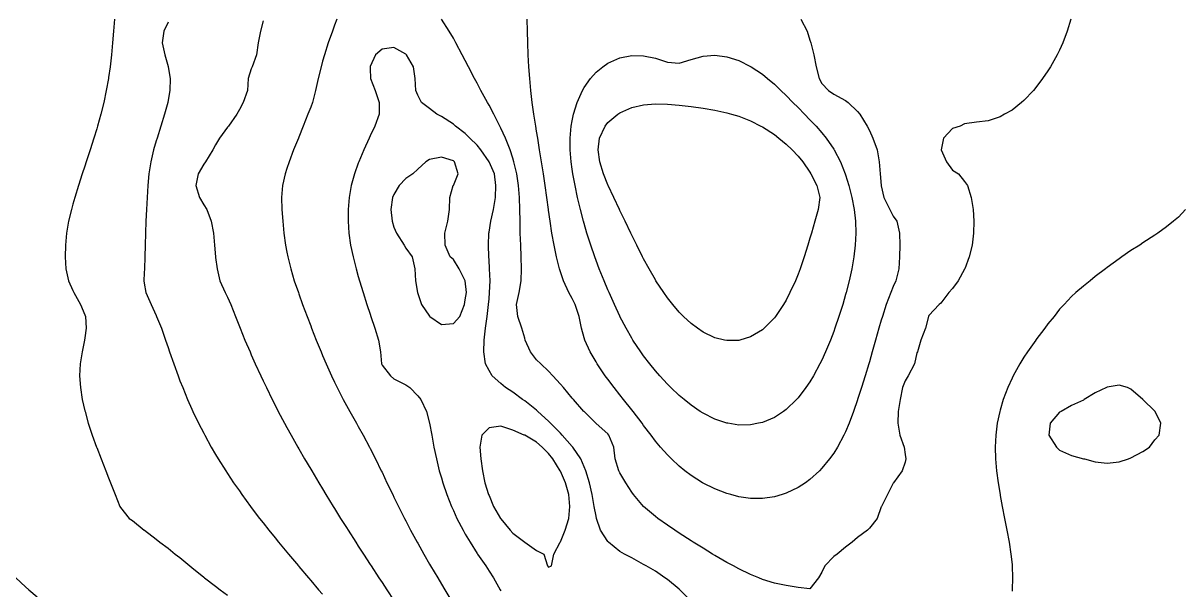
# Model space of a CAD drawing. Extents: x 771911 to 772814, y 1416488 to 1417835.
# Drawn here: x 772406.2 to 772503.5, y 1417466.2 to 1417513.9 of the extents above; entities that cross this region are included whole.
import ezdxf

# ---------------------------------------------------------------- set-up
doc = ezdxf.new("R2010")
doc.units = 0
doc.header["$MEASUREMENT"] = 0
for name, color, linetype in [('740.5', 1, 'CONTINUOUS'), ('741', 1, 'CONTINUOUS'), ('741.5', 1, 'CONTINUOUS'), ('742', 1, 'CONTINUOUS'), ('742.5', 1, 'CONTINUOUS'), ('743', 1, 'CONTINUOUS'), ('743.5', 1, 'CONTINUOUS')]:
    doc.layers.add(name, color=color, linetype=linetype)

msp = doc.modelspace()

# ---------------------------------------------------------------- linework, layer by layer
at = {"layer": '740.5', "color": 0, "linetype": 'Continuous'}
for points in [[(772442.434, 1417488.607, 740.5), (772442.979, 1417489.206, 740.5), (772443.365, 1417490.206, 740.5), (772443.434, 1417490.581, 740.5), (772443.533, 1417491.206, 740.5), (772443.434, 1417492.187, 740.5), (772443.432, 1417492.206, 740.5), (772442.925, 1417493.206, 740.5), (772442.434, 1417493.999, 740.5), (772442.158, 1417494.206, 740.5), (772441.749, 1417495.206, 740.5), (772441.728, 1417496.206, 740.5), (772441.968, 1417497.206, 740.5), (772442.12, 1417498.206, 740.5), (772442.128, 1417499.206, 740.5), (772442.43, 1417500.206, 740.5), (772442.434, 1417500.212, 740.5), (772442.841, 1417501.206, 740.5), (772442.533, 1417502.206, 740.5), (772442.434, 1417502.28, 740.5), (772441.434, 1417502.593, 740.5), (772440.434, 1417502.407, 740.5), (772440.108, 1417502.206, 740.5), (772439.434, 1417501.585, 740.5), (772439.029, 1417501.206, 740.5), (772438.434, 1417500.815, 740.5), (772437.886, 1417500.206, 740.5), (772437.434, 1417499.457, 740.5), (772437.318, 1417499.206, 740.5), (772437.186, 1417498.206, 740.5), (772437.277, 1417497.206, 740.5), (772437.434, 1417496.7, 740.5), (772437.645, 1417496.206, 740.5), (772438.297, 1417495.206, 740.5), (772438.434, 1417494.952, 740.5), (772438.964, 1417494.206, 740.5), (772439.192, 1417493.206, 740.5), (772439.251, 1417492.206, 740.5), (772439.409, 1417491.206, 740.5), (772439.434, 1417491.14, 740.5), (772439.749, 1417490.206, 740.5), (772440.434, 1417489.215, 740.5), (772440.44, 1417489.206, 740.5), (772441.434, 1417488.528, 740.5), (772442.434, 1417488.607, 740.5)], [(772499.216, 1417477.206, 740.5), (772499.434, 1417477.292, 740.5), (772500.434, 1417477.838, 740.5), (772500.989, 1417478.206, 740.5), (772501.434, 1417478.801, 740.5), (772501.796, 1417479.206, 740.5), (772501.95, 1417480.206, 740.5), (772501.462, 1417481.206, 740.5), (772501.434, 1417481.231, 740.5), (772500.443, 1417482.206, 740.5), (772500.434, 1417482.212, 740.5), (772499.434, 1417483.086, 740.5), (772499.137, 1417483.206, 740.5), (772498.434, 1417483.427, 740.5), (772497.434, 1417483.235, 740.5), (772497.374, 1417483.206, 740.5), (772496.434, 1417482.757, 740.5), (772495.506, 1417482.206, 740.5), (772495.434, 1417482.16, 740.5), (772494.434, 1417481.695, 740.5), (772493.558, 1417481.206, 740.5), (772493.434, 1417481.156, 740.5), (772492.638, 1417480.206, 740.5), (772492.529, 1417479.206, 740.5), (772493.176, 1417478.206, 740.5), (772493.434, 1417477.941, 740.5), (772494.434, 1417477.498, 740.5), (772495.434, 1417477.229, 740.5), (772495.528, 1417477.206, 740.5), (772496.434, 1417476.967, 740.5), (772497.434, 1417476.857, 740.5), (772498.434, 1417476.973, 740.5), (772499.216, 1417477.206, 740.5)], [(772450.434, 1417468.111, 740.5), (772450.69, 1417468.206, 740.5), (772450.896, 1417469.206, 740.5), (772451.406, 1417470.206, 740.5), (772451.434, 1417470.234, 740.5), (772451.837, 1417471.206, 740.5), (772452.136, 1417472.206, 740.5), (772452.23, 1417473.206, 740.5), (772452.139, 1417474.206, 740.5), (772451.874, 1417475.206, 740.5), (772451.434, 1417476.178, 740.5), (772451.42, 1417476.206, 740.5), (772450.806, 1417477.206, 740.5), (772450.434, 1417477.66, 740.5), (772449.908, 1417478.206, 740.5), (772449.434, 1417478.623, 740.5), (772448.434, 1417479.196, 740.5), (772448.403, 1417479.206, 740.5), (772447.434, 1417479.64, 740.5), (772446.434, 1417479.975, 740.5), (772445.434, 1417479.828, 740.5), (772444.83, 1417479.206, 740.5), (772444.665, 1417478.206, 740.5), (772444.756, 1417477.206, 740.5), (772444.885, 1417476.206, 740.5), (772445.086, 1417475.206, 740.5), (772445.402, 1417474.206, 740.5), (772445.434, 1417474.133, 740.5), (772445.823, 1417473.206, 740.5), (772446.407, 1417472.206, 740.5), (772446.434, 1417472.169, 740.5), (772447.202, 1417471.206, 740.5), (772447.434, 1417470.97, 740.5), (772448.434, 1417470.21, 740.5), (772448.442, 1417470.206, 740.5), (772449.434, 1417469.511, 740.5), (772450.032, 1417469.206, 740.5), (772450.347, 1417468.206, 740.5), (772450.434, 1417468.111, 740.5)]]:
    msp.add_polyline3d(points, dxfattribs=at)
at = {"layer": '741', "color": 0, "linetype": 'Continuous'}
for points in [[(772462.434, 1417465.244, 741), (772461.485, 1417466.206, 741), (772461.434, 1417466.251, 741), (772460.434, 1417467.066, 741), (772460.235, 1417467.206, 741), (772459.434, 1417467.754, 741), (772458.655, 1417468.206, 741), (772458.434, 1417468.339, 741), (772457.434, 1417468.877, 741), (772456.821, 1417469.206, 741), (772456.434, 1417469.424, 741), (772455.493, 1417470.206, 741), (772455.434, 1417470.26, 741), (772454.82, 1417471.206, 741), (772454.472, 1417472.206, 741), (772454.434, 1417472.379, 741), (772454.275, 1417473.206, 741), (772454.112, 1417474.206, 741), (772453.886, 1417475.206, 741), (772453.566, 1417476.206, 741), (772453.434, 1417476.538, 741), (772453.143, 1417477.206, 741), (772452.473, 1417478.206, 741), (772452.434, 1417478.25, 741), (772451.596, 1417479.206, 741), (772451.434, 1417479.379, 741), (772450.599, 1417480.206, 741), (772450.434, 1417480.38, 741), (772449.525, 1417481.206, 741), (772449.434, 1417481.298, 741), (772448.434, 1417482.09, 741), (772448.243, 1417482.206, 741), (772447.434, 1417482.813, 741), (772446.81, 1417483.206, 741), (772446.434, 1417483.549, 741), (772445.69, 1417484.206, 741), (772445.434, 1417484.658, 741), (772445.139, 1417485.206, 741), (772444.99, 1417486.206, 741), (772445.037, 1417487.206, 741), (772445.142, 1417488.206, 741), (772445.264, 1417489.206, 741), (772445.39, 1417490.206, 741), (772445.434, 1417490.686, 741), (772445.483, 1417491.206, 741), (772445.517, 1417492.206, 741), (772445.482, 1417493.206, 741), (772445.434, 1417493.967, 741), (772445.417, 1417494.206, 741), (772445.377, 1417495.206, 741), (772445.419, 1417496.206, 741), (772445.434, 1417496.284, 741), (772445.575, 1417497.206, 741), (772445.811, 1417498.206, 741), (772445.966, 1417499.206, 741), (772446.01, 1417500.206, 741), (772445.881, 1417501.206, 741), (772445.436, 1417502.206, 741), (772445.434, 1417502.211, 741), (772444.732, 1417503.206, 741), (772444.434, 1417503.598, 741), (772443.816, 1417504.206, 741), (772443.434, 1417504.602, 741), (772442.609, 1417505.206, 741), (772442.434, 1417505.362, 741), (772441.434, 1417506.018, 741), (772441.049, 1417506.206, 741), (772440.434, 1417506.684, 741), (772439.741, 1417507.206, 741), (772439.434, 1417507.816, 741), (772439.274, 1417508.206, 741), (772439.218, 1417509.206, 741), (772439.079, 1417510.206, 741), (772438.48, 1417511.206, 741), (772438.434, 1417511.252, 741), (772437.434, 1417511.827, 741), (772436.434, 1417511.679, 741), (772435.884, 1417511.206, 741), (772435.434, 1417510.22, 741), (772435.428, 1417510.206, 741), (772435.434, 1417510.058, 741), (772435.473, 1417509.206, 741), (772435.854, 1417508.206, 741), (772436.2, 1417507.206, 741), (772436.179, 1417506.206, 741), (772435.833, 1417505.206, 741), (772435.434, 1417504.391, 741), (772435.36, 1417504.206, 741), (772434.9, 1417503.206, 741), (772434.477, 1417502.206, 741), (772434.434, 1417502.091, 741), (772434.12, 1417501.206, 741), (772433.846, 1417500.206, 741), (772433.666, 1417499.206, 741), (772433.576, 1417498.206, 741), (772433.57, 1417497.206, 741), (772433.643, 1417496.206, 741), (772433.788, 1417495.206, 741), (772433.995, 1417494.206, 741), (772434.249, 1417493.206, 741), (772434.434, 1417492.558, 741), (772434.534, 1417492.206, 741), (772434.838, 1417491.206, 741), (772435.16, 1417490.206, 741), (772435.434, 1417489.393, 741), (772435.497, 1417489.206, 741), (772435.836, 1417488.206, 741), (772436.137, 1417487.206, 741), (772436.301, 1417486.206, 741), (772436.381, 1417485.206, 741), (772436.434, 1417485.097, 741), (772437.149, 1417484.206, 741), (772437.434, 1417483.96, 741), (772438.434, 1417483.432, 741), (772438.77, 1417483.206, 741), (772439.434, 1417482.523, 741), (772439.69, 1417482.206, 741), (772440.171, 1417481.206, 741), (772440.434, 1417480.224, 741), (772440.437, 1417480.206, 741), (772440.623, 1417479.206, 741), (772440.799, 1417478.206, 741), (772441.004, 1417477.206, 741), (772441.252, 1417476.206, 741), (772441.434, 1417475.605, 741), (772441.544, 1417475.206, 741), (772441.88, 1417474.206, 741), (772442.279, 1417473.206, 741), (772442.434, 1417472.87, 741), (772442.731, 1417472.206, 741), (772443.25, 1417471.206, 741), (772443.434, 1417470.885, 741), (772443.833, 1417470.206, 741), (772444.434, 1417469.265, 741), (772444.474, 1417469.206, 741), (772445.153, 1417468.206, 741), (772445.434, 1417467.766, 741), (772445.803, 1417467.206, 741), (772446.381, 1417466.206, 741), (772446.434, 1417466.106, 741)], [(772504.017, 1417498.206, 741), (772503.434, 1417497.562, 741), (772503.017, 1417497.206, 741), (772502.434, 1417496.747, 741), (772501.684, 1417496.206, 741), (772501.434, 1417496.04, 741), (772500.434, 1417495.383, 741), (772500.169, 1417495.206, 741), (772499.434, 1417494.738, 741), (772498.668, 1417494.206, 741), (772498.434, 1417494.053, 741), (772497.434, 1417493.316, 741), (772497.301, 1417493.206, 741), (772496.434, 1417492.551, 741), (772496.014, 1417492.206, 741), (772495.434, 1417491.751, 741), (772494.807, 1417491.206, 741), (772494.434, 1417490.877, 741), (772493.805, 1417490.206, 741), (772493.434, 1417489.813, 741), (772492.967, 1417489.206, 741), (772492.434, 1417488.561, 741), (772492.179, 1417488.206, 741), (772491.434, 1417487.223, 741), (772491.422, 1417487.206, 741), (772490.725, 1417486.206, 741), (772490.434, 1417485.773, 741), (772490.088, 1417485.206, 741), (772489.534, 1417484.206, 741), (772489.434, 1417484.002, 741), (772489.07, 1417483.206, 741), (772488.695, 1417482.206, 741), (772488.434, 1417481.304, 741), (772488.405, 1417481.206, 741), (772488.186, 1417480.206, 741), (772488.057, 1417479.206, 741), (772488.012, 1417478.206, 741), (772488.038, 1417477.206, 741), (772488.124, 1417476.206, 741), (772488.255, 1417475.206, 741), (772488.419, 1417474.206, 741), (772488.434, 1417474.118, 741), (772488.606, 1417473.206, 741), (772488.805, 1417472.206, 741), (772489.003, 1417471.206, 741), (772489.184, 1417470.206, 741), (772489.333, 1417469.206, 741), (772489.434, 1417468.332, 741), (772489.45, 1417468.206, 741), (772489.478, 1417467.206, 741), (772489.448, 1417466.206, 741), (772489.434, 1417466.07, 741)]]:
    msp.add_polyline3d(points, dxfattribs=at)
at = {"layer": '741.5', "color": 0, "linetype": 'Continuous'}
for points in [[(772432.624, 1417514.206, 741.5), (772432.434, 1417513.711, 741.5), (772432.258, 1417513.206, 741.5), (772431.902, 1417512.206, 741.5), (772431.581, 1417511.206, 741.5), (772431.434, 1417510.677, 741.5), (772431.302, 1417510.206, 741.5), (772431.066, 1417509.206, 741.5), (772430.848, 1417508.206, 741.5), (772430.57, 1417507.206, 741.5), (772430.434, 1417506.815, 741.5), (772430.199, 1417506.206, 741.5), (772429.796, 1417505.206, 741.5), (772429.434, 1417504.294, 741.5), (772429.396, 1417504.206, 741.5), (772428.992, 1417503.206, 741.5), (772428.613, 1417502.206, 741.5), (772428.434, 1417501.634, 741.5), (772428.278, 1417501.206, 741.5), (772428.047, 1417500.206, 741.5), (772427.974, 1417499.206, 741.5), (772428.008, 1417498.206, 741.5), (772428.084, 1417497.206, 741.5), (772428.182, 1417496.206, 741.5), (772428.318, 1417495.206, 741.5), (772428.434, 1417494.604, 741.5), (772428.506, 1417494.206, 741.5), (772428.751, 1417493.206, 741.5), (772429.054, 1417492.206, 741.5), (772429.397, 1417491.206, 741.5), (772429.434, 1417491.107, 741.5), (772429.751, 1417490.206, 741.5), (772430.121, 1417489.206, 741.5), (772430.434, 1417488.398, 741.5), (772430.505, 1417488.206, 741.5), (772430.895, 1417487.206, 741.5), (772431.302, 1417486.206, 741.5), (772431.434, 1417485.9, 741.5), (772431.722, 1417485.206, 741.5), (772432.169, 1417484.206, 741.5), (772432.434, 1417483.658, 741.5), (772432.649, 1417483.206, 741.5), (772433.167, 1417482.206, 741.5), (772433.434, 1417481.716, 741.5), (772433.717, 1417481.206, 741.5), (772434.279, 1417480.206, 741.5), (772434.434, 1417479.928, 741.5), (772434.835, 1417479.206, 741.5), (772435.37, 1417478.206, 741.5), (772435.434, 1417478.084, 741.5), (772435.879, 1417477.206, 741.5), (772436.372, 1417476.206, 741.5), (772436.434, 1417476.083, 741.5), (772436.85, 1417475.206, 741.5), (772437.333, 1417474.206, 741.5), (772437.434, 1417474.005, 741.5), (772437.816, 1417473.206, 741.5), (772438.32, 1417472.206, 741.5), (772438.434, 1417471.992, 741.5), (772438.836, 1417471.206, 741.5), (772439.38, 1417470.206, 741.5), (772439.434, 1417470.112, 741.5), (772439.938, 1417469.206, 741.5), (772440.434, 1417468.357, 741.5), (772440.521, 1417468.206, 741.5), (772441.114, 1417467.206, 741.5), (772441.434, 1417466.677, 741.5), (772441.715, 1417466.206, 741.5), (772442.314, 1417465.206, 741.5)], [(772494.384, 1417514.206, 741.5), (772494.065, 1417513.206, 741.5), (772493.702, 1417512.206, 741.5), (772493.434, 1417511.614, 741.5), (772493.237, 1417511.206, 741.5), (772492.66, 1417510.206, 741.5), (772492.434, 1417509.868, 741.5), (772491.996, 1417509.206, 741.5), (772491.434, 1417508.469, 741.5), (772491.23, 1417508.206, 741.5), (772490.434, 1417507.369, 741.5), (772490.238, 1417507.206, 741.5), (772489.434, 1417506.564, 741.5), (772488.796, 1417506.206, 741.5), (772488.434, 1417505.986, 741.5), (772487.434, 1417505.645, 741.5), (772486.434, 1417505.532, 741.5), (772485.434, 1417505.389, 741.5), (772485.064, 1417505.206, 741.5), (772484.434, 1417505.007, 741.5), (772483.658, 1417504.206, 741.5), (772483.474, 1417503.206, 741.5), (772483.924, 1417502.206, 741.5), (772484.434, 1417501.496, 741.5), (772484.927, 1417501.206, 741.5), (772485.434, 1417500.548, 741.5), (772485.688, 1417500.206, 741.5), (772486.004, 1417499.206, 741.5), (772486.151, 1417498.206, 741.5), (772486.206, 1417497.206, 741.5), (772486.188, 1417496.206, 741.5), (772486.075, 1417495.206, 741.5), (772485.836, 1417494.206, 741.5), (772485.451, 1417493.206, 741.5), (772485.434, 1417493.168, 741.5), (772484.907, 1417492.206, 741.5), (772484.434, 1417491.547, 741.5), (772484.127, 1417491.206, 741.5), (772483.434, 1417490.316, 741.5), (772483.292, 1417490.206, 741.5), (772482.434, 1417489.269, 741.5), (772482.407, 1417489.206, 741.5), (772482.141, 1417488.206, 741.5), (772481.761, 1417487.206, 741.5), (772481.464, 1417486.206, 741.5), (772481.434, 1417486.146, 741.5), (772481.236, 1417485.206, 741.5), (772480.703, 1417484.206, 741.5), (772480.434, 1417483.766, 741.5), (772480.228, 1417483.206, 741.5), (772480.008, 1417482.206, 741.5), (772479.859, 1417481.206, 741.5), (772479.814, 1417480.206, 741.5), (772479.99, 1417479.206, 741.5), (772480.345, 1417478.206, 741.5), (772480.434, 1417477.579, 741.5), (772480.505, 1417477.206, 741.5), (772480.434, 1417476.927, 741.5), (772480.19, 1417476.206, 741.5), (772479.453, 1417475.206, 741.5), (772479.434, 1417475.182, 741.5), (772478.962, 1417474.206, 741.5), (772478.448, 1417473.206, 741.5), (772478.434, 1417473.173, 741.5), (772478.081, 1417472.206, 741.5), (772477.434, 1417471.388, 741.5), (772477.265, 1417471.206, 741.5), (772476.434, 1417470.593, 741.5), (772475.978, 1417470.206, 741.5), (772475.434, 1417469.776, 741.5), (772474.726, 1417469.206, 741.5), (772474.434, 1417468.99, 741.5), (772473.685, 1417468.206, 741.5), (772473.434, 1417467.689, 741.5), (772473.139, 1417467.206, 741.5), (772472.434, 1417466.282, 741.5), (772471.434, 1417466.378, 741.5), (772470.434, 1417466.546, 741.5), (772469.434, 1417466.759, 741.5), (772468.434, 1417467.071, 741.5), (772468.126, 1417467.206, 741.5), (772467.434, 1417467.473, 741.5), (772466.434, 1417467.957, 741.5), (772466.001, 1417468.206, 741.5), (772465.434, 1417468.5, 741.5), (772464.434, 1417469.083, 741.5), (772464.241, 1417469.206, 741.5), (772463.434, 1417469.692, 741.5), (772462.615, 1417470.206, 741.5), (772462.434, 1417470.318, 741.5), (772461.434, 1417470.966, 741.5), (772461.069, 1417471.206, 741.5), (772460.434, 1417471.643, 741.5), (772459.635, 1417472.206, 741.5), (772459.434, 1417472.363, 741.5), (772458.434, 1417473.202, 741.5), (772458.428, 1417473.206, 741.5), (772457.574, 1417474.206, 741.5), (772457.434, 1417474.4, 741.5), (772456.949, 1417475.206, 741.5), (772456.434, 1417476.03, 741.5), (772456.349, 1417476.206, 741.5), (772456.04, 1417477.206, 741.5), (772455.929, 1417478.206, 741.5), (772455.515, 1417479.206, 741.5), (772455.434, 1417479.309, 741.5), (772454.434, 1417480.202, 741.5), (772454.428, 1417480.206, 741.5), (772453.434, 1417481.19, 741.5), (772453.419, 1417481.206, 741.5), (772452.53, 1417482.206, 741.5), (772452.434, 1417482.322, 741.5), (772451.689, 1417483.206, 741.5), (772451.434, 1417483.509, 741.5), (772450.803, 1417484.206, 741.5), (772450.434, 1417484.59, 741.5), (772449.802, 1417485.206, 741.5), (772449.434, 1417485.549, 741.5), (772448.928, 1417486.206, 741.5), (772448.484, 1417487.206, 741.5), (772448.434, 1417487.361, 741.5), (772448.182, 1417488.206, 741.5), (772447.869, 1417489.206, 741.5), (772447.752, 1417490.206, 741.5), (772447.981, 1417491.206, 741.5), (772448.143, 1417492.206, 741.5), (772448.17, 1417493.206, 741.5), (772448.14, 1417494.206, 741.5), (772448.097, 1417495.206, 741.5), (772448.062, 1417496.206, 741.5), (772448.041, 1417497.206, 741.5), (772448.024, 1417498.206, 741.5), (772447.989, 1417499.206, 741.5), (772447.911, 1417500.206, 741.5), (772447.763, 1417501.206, 741.5), (772447.525, 1417502.206, 741.5), (772447.434, 1417502.507, 741.5), (772447.205, 1417503.206, 741.5), (772446.806, 1417504.206, 741.5), (772446.434, 1417505.039, 741.5), (772446.346, 1417505.206, 741.5), (772445.834, 1417506.206, 741.5), (772445.434, 1417506.983, 741.5), (772445.299, 1417507.206, 741.5), (772444.75, 1417508.206, 741.5), (772444.434, 1417508.824, 741.5), (772444.217, 1417509.206, 741.5), (772443.697, 1417510.206, 741.5), (772443.434, 1417510.733, 741.5), (772443.184, 1417511.206, 741.5), (772442.651, 1417512.206, 741.5), (772442.434, 1417512.601, 741.5), (772442.073, 1417513.206, 741.5), (772441.445, 1417514.206, 741.5)]]:
    msp.add_polyline3d(points, dxfattribs=at)
at = {"layer": '742', "color": 0, "linetype": 'Continuous'}
for points in [[(772426.434, 1417514.069, 742), (772426.218, 1417513.206, 742), (772426.017, 1417512.206, 742), (772425.873, 1417511.206, 742), (772425.506, 1417510.206, 742), (772425.434, 1417510.039, 742), (772425.164, 1417509.206, 742), (772425.104, 1417508.206, 742), (772424.748, 1417507.206, 742), (772424.434, 1417506.613, 742), (772424.211, 1417506.206, 742), (772423.503, 1417505.206, 742), (772423.434, 1417505.12, 742), (772422.773, 1417504.206, 742), (772422.434, 1417503.645, 742), (772422.188, 1417503.206, 742), (772421.583, 1417502.206, 742), (772421.434, 1417502.019, 742), (772420.976, 1417501.206, 742), (772420.763, 1417500.206, 742), (772421.084, 1417499.206, 742), (772421.434, 1417498.578, 742), (772421.692, 1417498.206, 742), (772422.066, 1417497.206, 742), (772422.255, 1417496.206, 742), (772422.348, 1417495.206, 742), (772422.428, 1417494.206, 742), (772422.434, 1417494.166, 742), (772422.551, 1417493.206, 742), (772422.797, 1417492.206, 742), (772423.24, 1417491.206, 742), (772423.434, 1417490.811, 742), (772423.723, 1417490.206, 742), (772424.098, 1417489.206, 742), (772424.434, 1417488.342, 742), (772424.489, 1417488.206, 742), (772424.899, 1417487.206, 742), (772425.326, 1417486.206, 742), (772425.434, 1417485.964, 742), (772425.767, 1417485.206, 742), (772426.225, 1417484.206, 742), (772426.434, 1417483.77, 742), (772426.7, 1417483.206, 742), (772427.192, 1417482.206, 742), (772427.434, 1417481.737, 742), (772427.703, 1417481.206, 742), (772428.234, 1417480.206, 742), (772428.434, 1417479.845, 742), (772428.781, 1417479.206, 742), (772429.347, 1417478.206, 742), (772429.434, 1417478.059, 742), (772429.923, 1417477.206, 742), (772430.434, 1417476.347, 742), (772430.515, 1417476.206, 742), (772431.112, 1417475.206, 742), (772431.434, 1417474.683, 742), (772431.718, 1417474.206, 742), (772432.334, 1417473.206, 742), (772432.434, 1417473.05, 742), (772432.952, 1417472.206, 742), (772433.434, 1417471.45, 742), (772433.583, 1417471.206, 742), (772434.218, 1417470.206, 742), (772434.434, 1417469.879, 742), (772434.86, 1417469.206, 742), (772435.434, 1417468.331, 742), (772435.512, 1417468.206, 742), (772436.166, 1417467.206, 742), (772436.434, 1417466.807, 742), (772436.825, 1417466.206, 742), (772437.434, 1417465.298, 742)], [(772471.67, 1417514.206, 742), (772472.193, 1417513.206, 742), (772472.434, 1417512.444, 742), (772472.497, 1417512.206, 742), (772472.763, 1417511.206, 742), (772472.963, 1417510.206, 742), (772473.199, 1417509.206, 742), (772473.434, 1417508.81, 742), (772473.998, 1417508.206, 742), (772474.434, 1417507.894, 742), (772475.434, 1417507.361, 742), (772475.644, 1417507.206, 742), (772476.434, 1417506.445, 742), (772476.613, 1417506.206, 742), (772477.249, 1417505.206, 742), (772477.434, 1417504.84, 742), (772477.731, 1417504.206, 742), (772478.072, 1417503.206, 742), (772478.262, 1417502.206, 742), (772478.344, 1417501.206, 742), (772478.427, 1417500.206, 742), (772478.434, 1417500.182, 742), (772478.636, 1417499.206, 742), (772479.15, 1417498.206, 742), (772479.434, 1417497.644, 742), (772479.725, 1417497.206, 742), (772479.969, 1417496.206, 742), (772480.001, 1417495.206, 742), (772479.962, 1417494.206, 742), (772479.906, 1417493.206, 742), (772479.662, 1417492.206, 742), (772479.434, 1417491.727, 742), (772479.238, 1417491.206, 742), (772478.843, 1417490.206, 742), (772478.52, 1417489.206, 742), (772478.434, 1417488.896, 742), (772478.231, 1417488.206, 742), (772477.954, 1417487.206, 742), (772477.677, 1417486.206, 742), (772477.434, 1417485.369, 742), (772477.384, 1417485.206, 742), (772477.07, 1417484.206, 742), (772476.755, 1417483.206, 742), (772476.443, 1417482.206, 742), (772476.434, 1417482.174, 742), (772476.099, 1417481.206, 742), (772475.727, 1417480.206, 742), (772475.434, 1417479.502, 742), (772475.291, 1417479.206, 742), (772474.751, 1417478.206, 742), (772474.434, 1417477.694, 742), (772474.079, 1417477.206, 742), (772473.434, 1417476.417, 742), (772473.224, 1417476.206, 742), (772472.434, 1417475.48, 742), (772472.051, 1417475.206, 742), (772471.434, 1417474.793, 742), (772470.434, 1417474.315, 742), (772470.081, 1417474.206, 742), (772469.434, 1417474.016, 742), (772468.434, 1417473.879, 742), (772467.434, 1417473.889, 742), (772466.434, 1417474.032, 742), (772465.782, 1417474.206, 742), (772465.434, 1417474.298, 742), (772464.434, 1417474.681, 742), (772463.434, 1417475.182, 742), (772463.393, 1417475.206, 742), (772462.434, 1417475.812, 742), (772461.918, 1417476.206, 742), (772461.434, 1417476.589, 742), (772460.783, 1417477.206, 742), (772460.434, 1417477.548, 742), (772459.866, 1417478.206, 742), (772459.434, 1417478.711, 742), (772459.072, 1417479.206, 742), (772458.434, 1417480.034, 742), (772458.314, 1417480.206, 742), (772457.547, 1417481.206, 742), (772457.434, 1417481.347, 742), (772456.751, 1417482.206, 742), (772456.434, 1417482.607, 742), (772455.958, 1417483.206, 742), (772455.434, 1417483.908, 742), (772455.21, 1417484.206, 742), (772454.533, 1417485.206, 742), (772454.434, 1417485.373, 742), (772453.942, 1417486.206, 742), (772453.492, 1417487.206, 742), (772453.434, 1417487.389, 742), (772453.201, 1417488.206, 742), (772453.012, 1417489.206, 742), (772452.674, 1417490.206, 742), (772452.434, 1417490.709, 742), (772452.15, 1417491.206, 742), (772451.69, 1417492.206, 742), (772451.434, 1417492.961, 742), (772451.354, 1417493.206, 742), (772451.102, 1417494.206, 742), (772450.899, 1417495.206, 742), (772450.725, 1417496.206, 742), (772450.57, 1417497.206, 742), (772450.434, 1417498.152, 742), (772450.426, 1417498.206, 742), (772450.292, 1417499.206, 742), (772450.155, 1417500.206, 742), (772450.01, 1417501.206, 742), (772449.854, 1417502.206, 742), (772449.691, 1417503.206, 742), (772449.525, 1417504.206, 742), (772449.434, 1417504.794, 742), (772449.364, 1417505.206, 742), (772449.211, 1417506.206, 742), (772449.073, 1417507.206, 742), (772448.953, 1417508.206, 742), (772448.854, 1417509.206, 742), (772448.776, 1417510.206, 742), (772448.72, 1417511.206, 742), (772448.684, 1417512.206, 742), (772448.662, 1417513.206, 742), (772448.647, 1417514.206, 742)]]:
    msp.add_polyline3d(points, dxfattribs=at)
at = {"layer": '742.5', "color": 0, "linetype": 'Continuous'}
for points in [[(772418.434, 1417513.946, 742.5), (772418.067, 1417513.206, 742.5), (772417.929, 1417512.206, 742.5), (772418.163, 1417511.206, 742.5), (772418.434, 1417510.233, 742.5), (772418.444, 1417510.206, 742.5), (772418.599, 1417509.206, 742.5), (772418.574, 1417508.206, 742.5), (772418.434, 1417507.391, 742.5), (772418.405, 1417507.206, 742.5), (772418.146, 1417506.206, 742.5), (772417.831, 1417505.206, 742.5), (772417.503, 1417504.206, 742.5), (772417.434, 1417503.978, 742.5), (772417.205, 1417503.206, 742.5), (772416.973, 1417502.206, 742.5), (772416.819, 1417501.206, 742.5), (772416.724, 1417500.206, 742.5), (772416.662, 1417499.206, 742.5), (772416.617, 1417498.206, 742.5), (772416.576, 1417497.206, 742.5), (772416.537, 1417496.206, 742.5), (772416.507, 1417495.206, 742.5), (772416.488, 1417494.206, 742.5), (772416.452, 1417493.206, 742.5), (772416.434, 1417492.856, 742.5), (772416.405, 1417492.206, 742.5), (772416.434, 1417492.01, 742.5), (772416.558, 1417491.206, 742.5), (772417.009, 1417490.206, 742.5), (772417.434, 1417489.273, 742.5), (772417.47, 1417489.206, 742.5), (772417.875, 1417488.206, 742.5), (772418.225, 1417487.206, 742.5), (772418.434, 1417486.583, 742.5), (772418.564, 1417486.206, 742.5), (772418.911, 1417485.206, 742.5), (772419.275, 1417484.206, 742.5), (772419.434, 1417483.793, 742.5), (772419.662, 1417483.206, 742.5), (772420.077, 1417482.206, 742.5), (772420.434, 1417481.409, 742.5), (772420.525, 1417481.206, 742.5), (772421.002, 1417480.206, 742.5), (772421.434, 1417479.373, 742.5), (772421.519, 1417479.206, 742.5), (772422.067, 1417478.206, 742.5), (772422.434, 1417477.587, 742.5), (772422.657, 1417477.206, 742.5), (772423.284, 1417476.206, 742.5), (772423.434, 1417475.983, 742.5), (772423.944, 1417475.206, 742.5), (772424.434, 1417474.511, 742.5), (772424.643, 1417474.206, 742.5), (772425.376, 1417473.206, 742.5), (772425.434, 1417473.132, 742.5), (772426.131, 1417472.206, 742.5), (772426.434, 1417471.829, 742.5), (772426.915, 1417471.206, 742.5), (772427.434, 1417470.573, 742.5), (772427.723, 1417470.206, 742.5), (772428.434, 1417469.353, 742.5), (772428.551, 1417469.206, 742.5), (772429.392, 1417468.206, 742.5), (772429.434, 1417468.159, 742.5), (772430.242, 1417467.206, 742.5), (772430.434, 1417466.99, 742.5), (772431.098, 1417466.206, 742.5), (772431.434, 1417465.819, 742.5)], [(772468.102, 1417480.206, 742.5), (772467.434, 1417480.072, 742.5), (772466.434, 1417480.058, 742.5), (772465.518, 1417480.206, 742.5), (772465.434, 1417480.22, 742.5), (772464.434, 1417480.556, 742.5), (772463.434, 1417481.055, 742.5), (772463.205, 1417481.206, 742.5), (772462.434, 1417481.719, 742.5), (772461.838, 1417482.206, 742.5), (772461.434, 1417482.539, 742.5), (772460.741, 1417483.206, 742.5), (772460.434, 1417483.505, 742.5), (772459.797, 1417484.206, 742.5), (772459.434, 1417484.615, 742.5), (772458.958, 1417485.206, 742.5), (772458.434, 1417485.887, 742.5), (772458.207, 1417486.206, 742.5), (772457.543, 1417487.206, 742.5), (772457.434, 1417487.383, 742.5), (772456.967, 1417488.206, 742.5), (772456.442, 1417489.206, 742.5), (772456.434, 1417489.223, 742.5), (772455.983, 1417490.206, 742.5), (772455.533, 1417491.206, 742.5), (772455.434, 1417491.431, 742.5), (772455.111, 1417492.206, 742.5), (772454.705, 1417493.206, 742.5), (772454.434, 1417493.907, 742.5), (772454.324, 1417494.206, 742.5), (772453.985, 1417495.206, 742.5), (772453.671, 1417496.206, 742.5), (772453.434, 1417497.014, 742.5), (772453.382, 1417497.206, 742.5), (772453.124, 1417498.206, 742.5), (772452.885, 1417499.206, 742.5), (772452.668, 1417500.206, 742.5), (772452.485, 1417501.206, 742.5), (772452.434, 1417501.579, 742.5), (772452.349, 1417502.206, 742.5), (772452.272, 1417503.206, 742.5), (772452.269, 1417504.206, 742.5), (772452.354, 1417505.206, 742.5), (772452.434, 1417505.669, 742.5), (772452.538, 1417506.206, 742.5), (772452.843, 1417507.206, 742.5), (772453.29, 1417508.206, 742.5), (772453.434, 1417508.471, 742.5), (772453.963, 1417509.206, 742.5), (772454.434, 1417509.748, 742.5), (772455.018, 1417510.206, 742.5), (772455.434, 1417510.508, 742.5), (772456.434, 1417510.962, 742.5), (772457.434, 1417511.155, 742.5), (772458.434, 1417511.131, 742.5), (772459.434, 1417510.926, 742.5), (772460.434, 1417510.599, 742.5), (772461.434, 1417510.517, 742.5), (772462.434, 1417510.821, 742.5), (772463.434, 1417511.101, 742.5), (772464.434, 1417511.17, 742.5), (772465.434, 1417511.045, 742.5), (772466.434, 1417510.736, 742.5), (772467.434, 1417510.232, 742.5), (772467.471, 1417510.206, 742.5), (772468.434, 1417509.58, 742.5), (772468.866, 1417509.206, 742.5), (772469.434, 1417508.752, 742.5), (772469.976, 1417508.206, 742.5), (772470.434, 1417507.789, 742.5), (772470.98, 1417507.206, 742.5), (772471.434, 1417506.769, 742.5), (772471.981, 1417506.206, 742.5), (772472.434, 1417505.75, 742.5), (772472.955, 1417505.206, 742.5), (772473.434, 1417504.656, 742.5), (772473.8, 1417504.206, 742.5), (772474.434, 1417503.274, 742.5), (772474.476, 1417503.206, 742.5), (772475.003, 1417502.206, 742.5), (772475.403, 1417501.206, 742.5), (772475.434, 1417501.11, 742.5), (772475.711, 1417500.206, 742.5), (772475.952, 1417499.206, 742.5), (772476.138, 1417498.206, 742.5), (772476.253, 1417497.206, 742.5), (772476.278, 1417496.206, 742.5), (772476.226, 1417495.206, 742.5), (772476.112, 1417494.206, 742.5), (772475.944, 1417493.206, 742.5), (772475.73, 1417492.206, 742.5), (772475.477, 1417491.206, 742.5), (772475.434, 1417491.05, 742.5), (772475.186, 1417490.206, 742.5), (772474.869, 1417489.206, 742.5), (772474.532, 1417488.206, 742.5), (772474.434, 1417487.928, 742.5), (772474.152, 1417487.206, 742.5), (772473.736, 1417486.206, 742.5), (772473.434, 1417485.524, 742.5), (772473.273, 1417485.206, 742.5), (772472.732, 1417484.206, 742.5), (772472.434, 1417483.695, 742.5), (772472.093, 1417483.206, 742.5), (772471.434, 1417482.341, 742.5), (772471.305, 1417482.206, 742.5), (772470.434, 1417481.368, 742.5), (772470.205, 1417481.206, 742.5), (772469.434, 1417480.7, 742.5), (772468.434, 1417480.277, 742.5), (772468.102, 1417480.206, 742.5)]]:
    msp.add_polyline3d(points, dxfattribs=at)
at = {"layer": '743', "color": 0, "linetype": 'Continuous'}
for points in [[(772413.934, 1417514.206, 743), (772413.851, 1417513.206, 743), (772413.763, 1417512.206, 743), (772413.668, 1417511.206, 743), (772413.557, 1417510.206, 743), (772413.434, 1417509.298, 743), (772413.42, 1417509.206, 743), (772413.237, 1417508.206, 743), (772413.019, 1417507.206, 743), (772412.771, 1417506.206, 743), (772412.498, 1417505.206, 743), (772412.434, 1417504.981, 743), (772412.191, 1417504.206, 743), (772411.869, 1417503.206, 743), (772411.55, 1417502.206, 743), (772411.434, 1417501.828, 743), (772411.216, 1417501.206, 743), (772410.885, 1417500.206, 743), (772410.581, 1417499.206, 743), (772410.434, 1417498.644, 743), (772410.3, 1417498.206, 743), (772410.059, 1417497.206, 743), (772409.896, 1417496.206, 743), (772409.809, 1417495.206, 743), (772409.785, 1417494.206, 743), (772409.841, 1417493.206, 743), (772410.044, 1417492.206, 743), (772410.434, 1417491.367, 743), (772410.501, 1417491.206, 743), (772411.064, 1417490.206, 743), (772411.434, 1417489.333, 743), (772411.486, 1417489.206, 743), (772411.539, 1417488.206, 743), (772411.434, 1417487.398, 743), (772411.401, 1417487.206, 743), (772411.203, 1417486.206, 743), (772411.033, 1417485.206, 743), (772410.985, 1417484.206, 743), (772411.055, 1417483.206, 743), (772411.214, 1417482.206, 743), (772411.434, 1417481.265, 743), (772411.447, 1417481.206, 743), (772411.725, 1417480.206, 743), (772412.054, 1417479.206, 743), (772412.42, 1417478.206, 743), (772412.434, 1417478.171, 743), (772412.804, 1417477.206, 743), (772413.205, 1417476.206, 743), (772413.434, 1417475.612, 743), (772413.598, 1417475.206, 743), (772413.976, 1417474.206, 743), (772414.377, 1417473.206, 743), (772414.434, 1417473.109, 743), (772415.168, 1417472.206, 743), (772415.434, 1417472.028, 743), (772416.434, 1417471.213, 743), (772416.441, 1417471.206, 743), (772417.434, 1417470.452, 743), (772417.731, 1417470.206, 743), (772418.434, 1417469.693, 743), (772419.034, 1417469.206, 743), (772419.434, 1417468.905, 743), (772420.264, 1417468.206, 743), (772420.434, 1417468.061, 743), (772421.434, 1417467.252, 743), (772421.49, 1417467.206, 743), (772422.434, 1417466.514, 743), (772422.827, 1417466.206, 743), (772423.434, 1417465.747, 743)], [(772466.545, 1417487.206, 743), (772466.434, 1417487.176, 743), (772465.434, 1417487.164, 743), (772465.251, 1417487.206, 743), (772464.434, 1417487.405, 743), (772463.434, 1417487.882, 743), (772462.968, 1417488.206, 743), (772462.434, 1417488.593, 743), (772461.782, 1417489.206, 743), (772461.434, 1417489.547, 743), (772460.884, 1417490.206, 743), (772460.434, 1417490.767, 743), (772460.134, 1417491.206, 743), (772459.472, 1417492.206, 743), (772459.434, 1417492.267, 743), (772458.907, 1417493.206, 743), (772458.434, 1417494.053, 743), (772458.357, 1417494.206, 743), (772457.864, 1417495.206, 743), (772457.434, 1417496.049, 743), (772457.362, 1417496.206, 743), (772456.895, 1417497.206, 743), (772456.434, 1417498.122, 743), (772456.397, 1417498.206, 743), (772455.936, 1417499.206, 743), (772455.465, 1417500.206, 743), (772455.434, 1417500.272, 743), (772455.072, 1417501.206, 743), (772454.763, 1417502.206, 743), (772454.62, 1417503.206, 743), (772454.729, 1417504.206, 743), (772455.208, 1417505.206, 743), (772455.434, 1417505.516, 743), (772456.276, 1417506.206, 743), (772456.434, 1417506.33, 743), (772457.434, 1417506.789, 743), (772458.434, 1417507.012, 743), (772459.434, 1417507.086, 743), (772460.434, 1417507.06, 743), (772461.434, 1417506.976, 743), (772462.434, 1417506.86, 743), (772463.434, 1417506.719, 743), (772464.434, 1417506.545, 743), (772465.434, 1417506.322, 743), (772465.817, 1417506.206, 743), (772466.434, 1417506.034, 743), (772467.434, 1417505.659, 743), (772468.308, 1417505.206, 743), (772468.434, 1417505.146, 743), (772469.434, 1417504.503, 743), (772469.803, 1417504.206, 743), (772470.434, 1417503.696, 743), (772470.937, 1417503.206, 743), (772471.434, 1417502.689, 743), (772471.827, 1417502.206, 743), (772472.434, 1417501.336, 743), (772472.514, 1417501.206, 743), (772473.015, 1417500.206, 743), (772473.262, 1417499.206, 743), (772473.133, 1417498.206, 743), (772472.836, 1417497.206, 743), (772472.552, 1417496.206, 743), (772472.434, 1417495.769, 743), (772472.252, 1417495.206, 743), (772471.934, 1417494.206, 743), (772471.598, 1417493.206, 743), (772471.434, 1417492.747, 743), (772471.206, 1417492.206, 743), (772470.749, 1417491.206, 743), (772470.434, 1417490.577, 743), (772470.206, 1417490.206, 743), (772469.53, 1417489.206, 743), (772469.434, 1417489.077, 743), (772468.573, 1417488.206, 743), (772468.434, 1417488.079, 743), (772467.434, 1417487.472, 743), (772466.545, 1417487.206, 743)]]:
    msp.add_polyline3d(points, dxfattribs=at)
at = {"layer": '743.5', "color": 0, "linetype": 'Continuous'}
msp.add_polyline3d([(772405.615, 1417467.206, 743.5), (772406.434, 1417466.434, 743.5), (772406.719, 1417466.206, 743.5), (772407.434, 1417465.617, 743.5)], dxfattribs=at)

doc.saveas('drawing.dxf')
